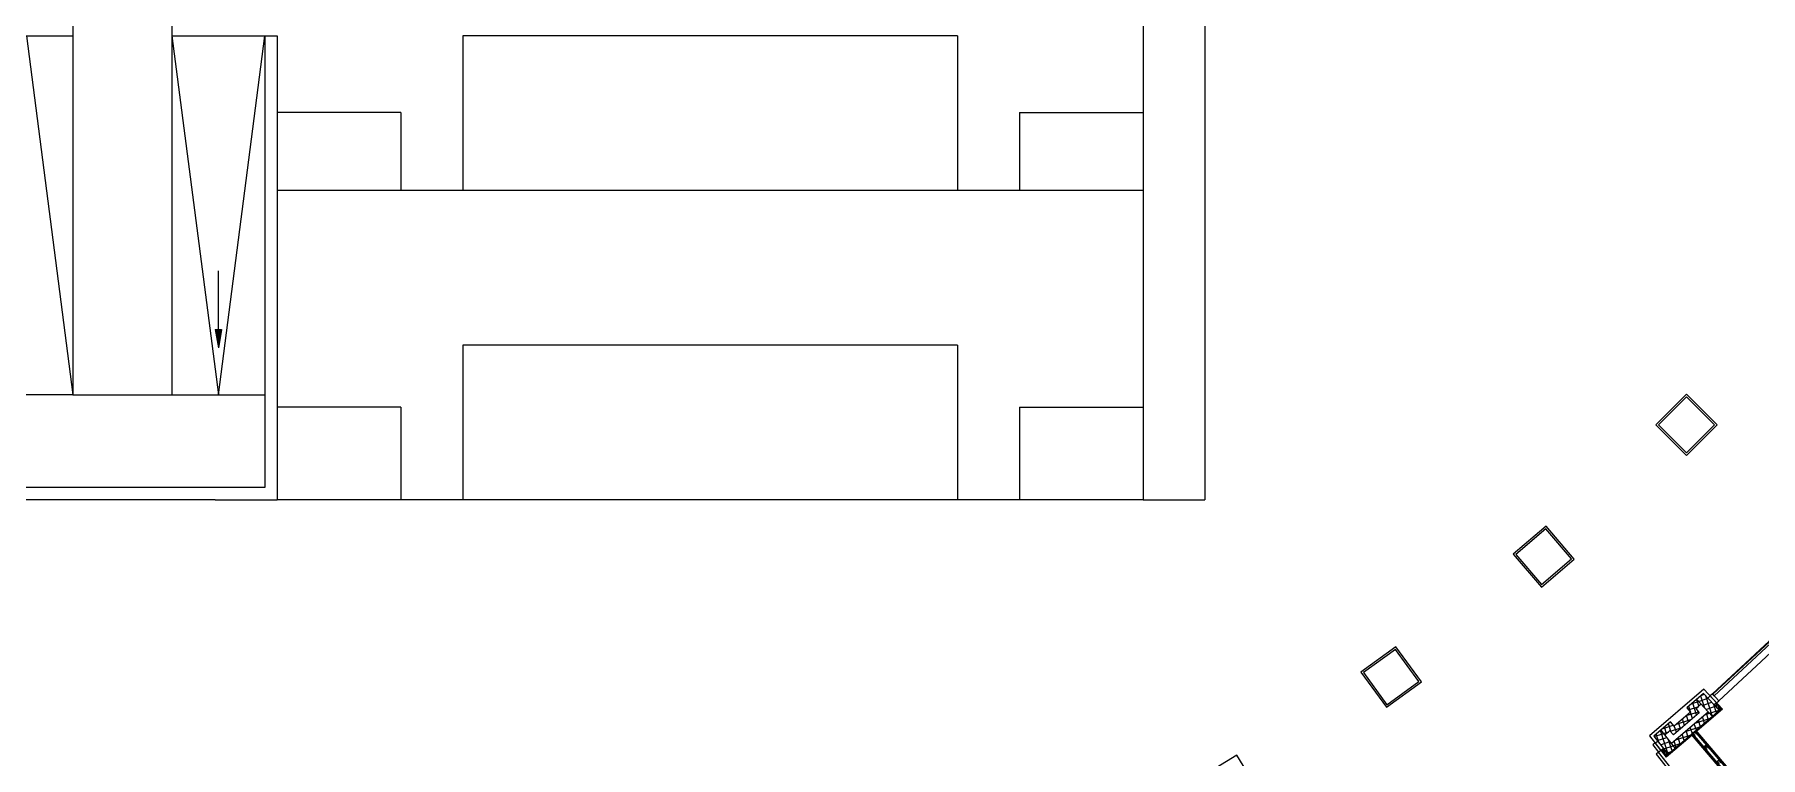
# Model space of a CAD drawing. Header units: inches. Extents: x 13084 to 220150, y 6494 to 167180.
# Drawn here: x 89693 to 117597, y 59970 to 71649 of the extents above; entities that cross this region are included whole.
import ezdxf

# ---------------------------------------------------------------- set-up
doc = ezdxf.new("R2010")
doc.units = ezdxf.units.IN
doc.header["$MEASUREMENT"] = 0
for name, color, linetype, lineweight in [('Ground Floor$0$A-G23-M-Stairs-Concrete', 251, 'Continuous', 25), ('Ground Floor$0$A-G24-G-Roof-Slope-Line', 251, 'Continuous', 13), ('Ground Floor$0$A-G250-G-Walls-Low-Level', 8, 'Continuous', 15), ('Ground Floor$0$A-G250-M-Walls-Blockwork', 7, 'Continuous', 25), ('Ground Floor$0$A-G250-M-Walls-Plasterboard-Partition', 7, 'Continuous', 15), ('Ground Floor$0$A-G252-H-Internal-Walls', 251, 'Continuous', 9), ('Ground Floor$0$A-G312-M-Wall-Cladding-Panel', 7, 'Continuous', 9), ('Ground Floor$0$A-G312-M-Wall-Finish-Plaster', 7, 'Continuous', 15), ('Ground Floor$0$A-G321-M-Window', 251, 'Continuous', 9), ('Ground Floor$0$A-G322-M-Door', 251, 'Continuous', 15)]:
    doc.layers.add(name, color=color, linetype=linetype, lineweight=lineweight)
pattern_1 = [(140, (31615.24, 164129.57), (4.781726, 54.6554), [5.715, -62.865]), (85, (31615.24, 164129.57), (-57.316993, -10.572848), [4.572, -50.292]), (190.451, (31615.637, 164134.124), (-52.535006, 44.08275), [4.857, -53.427]), (136.1842, (31600, 164129.57), (12.6127, 81.323712), [8.5725, -94.2975]), (186.6356, (31601.05, 164136.35), (-74.227667, 71.22127), [7.2855, -80.1405]), (81.184, (31600, 164129.57), (-74.227535, 71.22138), [6.858, -75.438]), (111, (31603.81, 164137.19), (30.679656, 45.484464), [5.715, -62.865]), (56, (31603.81, 164137.19), (-55.25639, 18.540609), [4.572, -50.292]), (161.4514, (31606.365, 164140.98), (-24.576857, 64.024947), [4.857, -53.427]), (127.5, (31615.239, 164129.57), (-25.3665117, 0.926581), [0, -49.6824, 0, -51.054, 0, -50.4825]), (97.5, (31615.24, 164129.57), (-30.0541724, 20.045899), [0, -29.1084, 0, -48.5394, 0, -19.2405]), (57.5, (31615.239, 164112.577), (1.7186232, 40.6771786), [0, -19.05, 0, -59.436, 0, -78.867]), (47.5, (31615.24, 164104.957), (-7.627947, 44.438754), [0, -24.765, 0, -39.4716, 0, -56.007])]

# ---------------------------------------------------------------- blocks, each defined once
blk = doc.blocks.new('Ground Floor$0$Door1-faculty offices-2300')
at = {"layer": 'Ground Floor$0$A-G321-M-Window', "elevation": 0}
blk.add_lwpolyline([(50, -65), (1300, -65), (1300, -35), (50, -35)], close=True, dxfattribs=at)
at = {"layer": 'Ground Floor$0$A-G322-M-Door'}
for p, q in [((50, 75), (1300, 75)), ((50, -75), (1300, -75))]:
    blk.add_line(p, q, dxfattribs=at)
at = {"layer": 'Ground Floor$0$A-G322-M-Door', "elevation": 0}
for points in [[(2200, 975), (2250, 975), (2250, 75), (2200, 75)], [(50, 75), (50, -75), (0, -75), (0, 75)], [(1350, 75), (1350, -75), (1300, -75), (1300, 75)], [(2300, 75), (2300, -75), (2250, -75), (2250, 75)]]:
    blk.add_lwpolyline(points, close=True, dxfattribs=at)
at = {"layer": 'Ground Floor$0$A-G322-M-Door'}
blk.add_arc((2250, 75), 900, 90, 180, dxfattribs=at)
blk = doc.blocks.new('Ground Floor$0$Part Frame4')
for p, q in [((0, 100), (6016, 100, 0)), ((0, 100), (0, 0)), ((0, 87), (6016, 87)), ((0, 75), (6016, 75)), ((6016, 25), (0, 25)), ((6016, 13), (0, 13)), ((0, 0), (6016, 0, 0)), ((6016, 100, 0), (6016, 0, 0))]:
    blk.add_line(p, q)
at = {"elevation": 0}
for points in [[(0, 25), (0, 75), (50, 75), (50, 65), (10, 65), (10, 35), (50, 35), (50, 25)], [(300, 25), (300, 75), (350, 75), (350, 65), (310, 65), (310, 35), (350, 35), (350, 25)], [(600, 25), (600, 75), (650, 75), (650, 65), (610, 65), (610, 35), (650, 35), (650, 25)], [(900, 25), (900, 75), (950, 75), (950, 65), (910, 65), (910, 35), (950, 35), (950, 25)], [(1200, 25), (1200, 75), (1250, 75), (1250, 65), (1210, 65), (1210, 35), (1250, 35), (1250, 25)], [(1500, 25), (1500, 75), (1550, 75), (1550, 65), (1510, 65), (1510, 35), (1550, 35), (1550, 25)], [(1800, 25), (1800, 75), (1850, 75), (1850, 65), (1810, 65), (1810, 35), (1850, 35), (1850, 25)], [(2100, 25), (2100, 75), (2150, 75), (2150, 65), (2110, 65), (2110, 35), (2150, 35), (2150, 25)], [(2400, 25), (2400, 75), (2450, 75), (2450, 65), (2410, 65), (2410, 35), (2450, 35), (2450, 25)], [(2700, 25), (2700, 75), (2750, 75), (2750, 65), (2710, 65), (2710, 35), (2750, 35), (2750, 25)], [(3000, 25), (3000, 75), (3050, 75), (3050, 65), (3010, 65), (3010, 35), (3050, 35), (3050, 25)], [(3316, 25), (3316, 75), (3266, 75), (3266, 65), (3306, 65), (3306, 35), (3266, 35), (3266, 25)], [(3616, 25), (3616, 75), (3566, 75), (3566, 65), (3606, 65), (3606, 35), (3566, 35), (3566, 25)], [(3916, 25), (3916, 75), (3866, 75), (3866, 65), (3906, 65), (3906, 35), (3866, 35), (3866, 25)], [(4216, 25), (4216, 75), (4166, 75), (4166, 65), (4206, 65), (4206, 35), (4166, 35), (4166, 25)], [(4516, 25), (4516, 75), (4466, 75), (4466, 65), (4506, 65), (4506, 35), (4466, 35), (4466, 25)], [(4816, 25), (4816, 75), (4766, 75), (4766, 65), (4806, 65), (4806, 35), (4766, 35), (4766, 25)], [(5116, 25), (5116, 75), (5066, 75), (5066, 65), (5106, 65), (5106, 35), (5066, 35), (5066, 25)], [(5416, 25), (5416, 75), (5366, 75), (5366, 65), (5406, 65), (5406, 35), (5366, 35), (5366, 25)], [(5716, 25), (5716, 75), (5666, 75), (5666, 65), (5706, 65), (5706, 35), (5666, 35), (5666, 25)], [(6016, 25), (6016, 75), (5966, 75), (5966, 65), (6006, 65), (6006, 35), (5966, 35), (5966, 25)]]:
    blk.add_lwpolyline(points, close=True, dxfattribs=at)
blk = doc.blocks.new('Ground Floor$0$Roof Arrow')
at = {"layer": 'Ground Floor$0$A-G24-G-Roof-Slope-Line'}
blk.add_hatch(color=256, dxfattribs=at).paths.add_polyline_path([(-48, -42), (50, -42), (2, 256)])
for p, q in [((-48, -42), (2, 256)), ((50, -42), (2, 256)), ((-48, -42), (50, -42)), ((1, -42), (0, -989))]:
    blk.add_line(p, q, dxfattribs=at)

msp = doc.modelspace()

# ---------------------------------------------------------------- hatches: boundary and pattern name
at = {"layer": 'Ground Floor$0$A-G252-H-Internal-Walls'}
h = msp.add_hatch(dxfattribs=at)
h.set_pattern_fill('ANSI37', color=256, scale=25, angle=333, style=0)
h.set_pattern_definition([(18, (31615.24, 164129.57), (-24.528224, 75.49011), []), (108, (31615.24, 164129.57), (-75.49011, -24.528224), [])])
h.paths.add_polyline_path([(116678, 61003, -0.000865), (116565, 60905), (116819, 60631), (116933, 60728)])
h.paths.add_polyline_path([(115987, 60410, -0.000865), (115871, 60314), (116103, 60020), (116218, 60117)])
h.paths.add_polyline_path([(116819, 60631), (116751, 60704), (116156, 60196), (116218, 60117)])
h.paths.add_polyline_path([(116200, 60477), (116144, 60543, -0.001185), (115987, 60410), (116048, 60332, 0.00063), (116132, 60402), (116189, 60336), (116607, 60693), (116551, 60760, 0.00063), (116633, 60831), (116565, 60905, -0.001185), (116410, 60770), (116466, 60704)])
h = msp.add_hatch(dxfattribs=at)
h.set_pattern_fill('AR-CONC', color=256, scale=0.3, angle=90, style=0)
h.set_pattern_definition(pattern_1)
h.paths.add_polyline_path([(116875, 60842), (116849, 60819), (116933, 60728), (116959, 60751)])
h = msp.add_hatch(dxfattribs=at)
h.set_pattern_fill('AR-CONC', color=256, scale=0.3, angle=90, style=0)
h.set_pattern_definition(pattern_1)
h.paths.add_polyline_path([(116027, 60117), (116000, 60095), (116077, 59997), (116103, 60020)])

# ---------------------------------------------------------------- linework, layer by layer
at = {"layer": 'Ground Floor$0$A-G23-M-Stairs-Concrete'}
for p, q in [((88815, 71630, 0), (90315, 71630, 0)), ((89565, 71630, 0), (90315, 65830)), ((91915, 71630, 0), (93415, 71630, 0)), ((91915, 71630, 0), (92665, 65830, 0)), ((92665, 65830, 0), (93415, 71630, 0)), ((96615, 71629), (96615, 69129)), ((104615, 71629, 0), (96615, 71629, 0)), ((104615, 71629), (104615, 69129)), ((95615, 70390, 0), (93615, 70390, 0)), ((95615, 70390, 0), (95615, 69129, 0)), ((105615, 70390), (107615, 70390)), ((105615, 70390), (105615, 69129, 0)), ((107615, 69130, 0), (93615, 69130, 0)), ((96615, 66629), (96615, 64129)), ((104615, 66629), (96615, 66629, 0)), ((104615, 66629), (104615, 64129)), ((90315, 65830, 0), (88815, 65830, 0)), ((91915, 65830, 0), (93415, 65830, 0)), ((95615, 65630), (93615, 65630)), ((95615, 65630, 0), (95615, 64129, 0)), ((105615, 65630, 0), (105615, 64129, 0)), ((105615, 65630), (107615, 65630)), ((107615, 64130, 0), (93615, 64130, 0))]:
    msp.add_line(p, q, dxfattribs=at)
at = {"layer": 'Ground Floor$0$A-G250-G-Walls-Low-Level'}
for p, q in [((90315, 73130, 0), (90315, 65830, 0)), ((91915, 73130, 0), (91915, 65830, 0)), ((107615, 73129, 0), (107615, 64130, 0)), ((108615, 73130, 0), (108615, 64130, 0)), ((93415, 71630, 0), (93615, 71630, 0)), ((93415, 71630, 0), (93415, 64330, 0)), ((93615, 71630, 0), (93615, 64130, 0)), ((90315, 65830, 0), (91915, 65830, 0)), ((93415, 64330, 0), (88815, 64330, 0)), ((92615, 64130, 0), (88615, 64130, 0)), ((107615, 64130, 0), (108615, 64130, 0))]:
    msp.add_line(p, q, dxfattribs=at)
msp.add_lwpolyline([(92615, 64130), (93615, 64130)], dxfattribs=at)
at = {"layer": 'Ground Floor$0$A-G250-M-Walls-Blockwork'}
for p, q in [((116678, 61004, 0), (116408, 60773, 0)), ((116819, 60631, 0), (116565, 60905, 0)), ((116933, 60728, 0), (116678, 61004, 0)), ((116933, 60728, 0), (116103, 60020)), ((116751, 60704, 0), (116156, 60196)), ((116607, 60693, 0), (116189, 60336, 0)), ((116466, 60704, 0), (116200, 60477, 0)), ((116408, 60773, 0), (116466, 60704, 0)), ((116551, 60760, 0), (116607, 60693, 0)), ((116141, 60546, 0), (115871, 60315, 0)), ((115871, 60315, 0), (116103, 60020, 0)), ((115987, 60410, 0), (116218, 60117, 0)), ((116189, 60336, 0), (116132, 60402, 0)), ((116200, 60477, 0), (116141, 60546, 0))]:
    msp.add_line(p, q, dxfattribs=at)
for start, end in [(310.8626, 311.007), (309.9932, 310.1376)]:
    msp.add_arc((88115, 93630, 0), 43463, start, end, dxfattribs=at)
at = {"layer": 'Ground Floor$0$A-G250-M-Walls-Plasterboard-Partition', "elevation": 0}
msp.add_lwpolyline([(116723, 60173), (116685, 60140), (116718, 60102), (116725, 60109), (116699, 60139), (116722, 60159), (116748, 60128), (116756, 60135)], close=True, dxfattribs=at)
at = {"layer": 'Ground Floor$0$A-G312-M-Wall-Cladding-Panel'}
for points in [[(116399, 65840), (115905, 65345), (116399, 64850), (116894, 65345)], [(116399, 65798), (115947, 65345), (116399, 64893), (116852, 65345)], [(114132, 63707), (113600, 63252), (114054, 62720), (114587, 63174)], [(114129, 63664), (113642, 63249), (114058, 62762), (114544, 63178)], [(111704, 61758), (111138, 61346), (111549, 60780), (112116, 61191)], [(111697, 61716), (111180, 61340), (111556, 60822), (112074, 61198)], [(109131, 60005), (108534, 59640), (108900, 59043), (109496, 59408)]]:
    msp.add_lwpolyline(points, close=True, dxfattribs=at)
at = {"layer": 'Ground Floor$0$A-G312-M-Wall-Finish-Plaster'}
for p, q in [((116682, 61073), (115802, 60321)), ((116682, 61073), (116981, 60750)), ((116784, 60963), (116747, 60929, 0)), ((116886, 60853), (116849, 60819, 0)), ((116875, 60842, 0), (116959, 60751, 0)), ((116981, 60750), (116566, 60395)), ((116959, 60751, 0), (116933, 60728, 0)), ((115802, 60321), (116074, 59975)), ((116490, 60330), (116074, 59975)), ((115895, 60203), (115934, 60234, 0)), ((115988, 60085), (116027, 60117, 0)), ((116000, 60095, 0), (116077, 59997, 0)), ((116103, 60020), (116077, 59997))]:
    msp.add_line(p, q, dxfattribs=at)

# ---------------------------------------------------------------- block references
at = {"layer": 'Ground Floor$0$A-G24-G-Roof-Slope-Line', "xscale": -1, "rotation": 179.9222860004185}
msp.add_blockref('Ground Floor$0$Roof Arrow', (92664, 66843, 0), dxfattribs=at)
at = {"layer": 'Ground Floor$0$A-G250-M-Walls-Plasterboard-Partition', "rotation": 130.4999999997984}
msp.add_blockref('Ground Floor$0$Part Frame4', (120463, 55832), dxfattribs=at)
at = {"layer": 'Ground Floor$0$A-G322-M-Door', "xscale": -1}
for p, rotation in [((116835, 60908, 0), 222.7869848819233), ((114134, 58722, 0), 218.2130102841836)]:
    msp.add_blockref('Ground Floor$0$Door1-faculty offices-2300', p, dxfattribs=dict(at, rotation=rotation))

doc.saveas('drawing.dxf')
